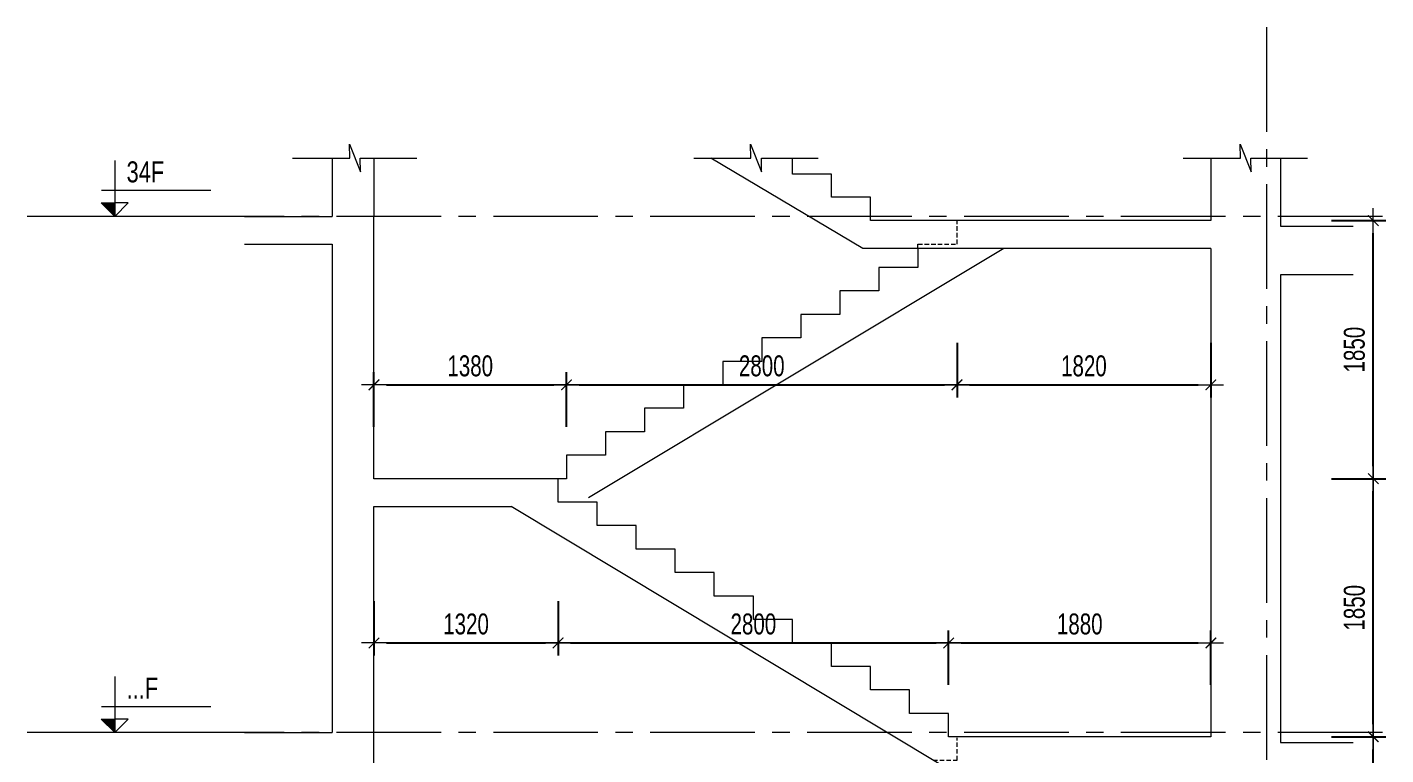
# Model space of a CAD drawing. Header units: millimetres. Extents: x -179076 to 254975, y -18667 to 296191.
# Drawn here: x 23634 to 33375, y 108018 to 113234 of the extents above; entities that cross this region are included whole.
import ezdxf

# ---------------------------------------------------------------- set-up
doc = ezdxf.new("R2010")
doc.units = ezdxf.units.MM
doc.linetypes.add('CENTER2', pattern=[1.125, 0.75, -0.125, 0.125, -0.125])
doc.linetypes.add('HIDDEN2', pattern=[4.7625, 3.175, -1.5875])
doc.layers.get('Defpoints').update_dxf_attribs({"color": 151, "lineweight": 9})
for name, color, linetype, lineweight in [('NDC_S_ANNO', 7, 'Continuous', 20), ('NDC_S_AXIS', 5, 'CENTER2', 13), ('NDC_S_CONTINUOUS', 3, 'Continuous', 20), ('NDC_S_DIM', 1, 'Continuous', 15), ('NDC_S_HIDDEN', 8, 'HIDDEN2', 13), ('NDC_S_SLAB', 2, 'Continuous', 20), ('NDC_S_SYMBOL', 1, 'Continuous', 15), ('NDC_S_TEXT SYMBOL', 7, 'Continuous', 20), ('NDC_S_VN TEXT', 7, 'Continuous', 20)]:
    doc.layers.add(name, color=color, linetype=linetype, lineweight=lineweight)
doc.styles.add('NDC_ANNO', font='', dxfattribs={"width": 0.8})
doc.styles.add('NDC_DIM', font='', dxfattribs={"width": 0.75})
doc.styles.get('NDC_ANNO').set_extended_font_data('Dotum')
doc.styles.get('NDC_DIM').set_extended_font_data('Dotum')
doc.dimstyles.new('NDC_dim_60', dxfattribs={"dimscale": 60, "dimtxt": 2.5, "dimasz": 1.5, "dimexe": 1.5, "dimexo": 2.5, "dimgap": 1, "dimtad": 1, "dimdec": 0, "dimzin": 0, "dimdsep": 46, "dimtxsty": 'NDC_DIM', "dimblk": 'DIMMARK', "dimcen": 0.09, "dimdle": 1.2, "dimclrd": 1, "dimclre": 1, "dimclrt": 3, "dimadec": 0, "dimazin": 0, "dimtfac": 1, "dimtdec": 0, "dimtix": 1, "dimtofl": 0, "dimtmove": 0, "dimatfit": 3, "dimfxl": 5, "dimfxlon": 1, "dimtolj": 1, "dimtzin": 0, "dimarcsym": 0})

# ---------------------------------------------------------------- blocks, each defined once
blk = doc.blocks.new('kata_block_CT')
at = {"layer": 'NDC_S_ANNO'}
blk.add_hatch(color=3, dxfattribs=at).paths.add_polyline_path([(0, 1.6), (-1.61, 1.6), (0, 0)])
at = {"layer": 'NDC_S_ANNO', "ltscale": 50}
h = blk.add_hatch(dxfattribs=at)
h.set_pattern_fill('ANSI31', color=256, scale=1.406, style=0)
h.paths.add_polyline_path([(0, 1.6), (0, 0), (1.61, 1.6)])
for p, q in [((-1.59, 3.14), (11.47, 3.14)), ((11.56, 0), (-1.64, 0))]:
    blk.add_line(p, q, dxfattribs=at)
for points in [[(0, 6.69), (0, 0)], [(0, 0), (-1.61, 1.6), (0, 1.6)], [(0, 0), (1.61, 1.6), (0, 1.6)]]:
    blk.add_lwpolyline(points, dxfattribs=at)
at = {"layer": 'NDC_S_ANNO', "color": 8, "ltscale": 50}
blk.add_lwpolyline([(0, 0), (-1.61, 1.6), (0, 1.6)], dxfattribs=at)
at = {"layer": 'NDC_S_TEXT SYMBOL', "color": 3, "style": 'NDC_ANNO', "width": 0.8}
blk.add_attdef('CT', (1.41, 4.07), '', height=2.5, dxfattribs=at)
blk = doc.blocks.new('DIMMARK')
at = {"layer": 'NDC_S_DIM', "color": 1}
blk.add_line((-1.5, 0), (1, 0), dxfattribs=at)
at = {"layer": 'NDC_S_DIM', "color": 2, "const_width": 0.1}
blk.add_lwpolyline([(-0.42, -0.42), (0.42, 0.42)], dxfattribs=at)
blk = doc.blocks.new('*D2813')
at = {"layer": 'Defpoints', "color": 0, "transparency": 16777216}
for p in [(26120.5, 109997.4), (27440.5, 109997.4), (27440.5, 108820.1)]:
    blk.add_point(p, dxfattribs=at)
at = {"layer": 'NDC_S_DIM', "color": 1, "lineweight": -2, "transparency": 16777216}
for p, q in [((26120.5, 109120.1), (26120.5, 108730.1)), ((27440.5, 109120.1), (27440.5, 108730.1)), ((26210.5, 108820.1), (27350.5, 108820.1))]:
    blk.add_line(p, q, dxfattribs=at)
at = {"layer": 'NDC_S_DIM', "color": 1, "lineweight": -2, "transparency": 16777216, "xscale": 90, "yscale": 90, "zscale": 90, "rotation": 180}
blk.add_blockref('DIMMARK', (26120.5, 108820.1), dxfattribs=at)
at = {"layer": 'NDC_S_DIM', "color": 1, "lineweight": -2, "transparency": 16777216, "xscale": 90, "yscale": 90, "zscale": 90}
blk.add_blockref('DIMMARK', (27440.5, 108820.1), dxfattribs=at)
at = {"layer": 'NDC_S_DIM', "color": 3, "transparency": 16777216, "insert": (26780.5, 108955.2), "char_height": 150, "attachment_point": 5, "style": 'NDC_DIM'}
blk.add_mtext('\\A1;1320', dxfattribs=at)
blk = doc.blocks.new('*D2792')
at = {"layer": 'Defpoints', "color": 0, "transparency": 16777216}
for p in [(27440.5, 109997.4), (30240.5, 108820.1), (30240.5, 108147.4)]:
    blk.add_point(p, dxfattribs=at)
at = {"layer": 'NDC_S_DIM', "color": 1, "lineweight": -2, "transparency": 16777216}
for p, q in [((27440.5, 109120.1), (27440.5, 108730.1)), ((30240.5, 108520.1), (30240.5, 108910.1)), ((27530.5, 108820.1), (30150.5, 108820.1))]:
    blk.add_line(p, q, dxfattribs=at)
at = {"layer": 'NDC_S_DIM', "color": 1, "lineweight": -2, "transparency": 16777216, "xscale": 90, "yscale": 90, "zscale": 90, "rotation": 180}
blk.add_blockref('DIMMARK', (27440.5, 108820.1), dxfattribs=at)
at = {"layer": 'NDC_S_DIM', "color": 1, "lineweight": -2, "transparency": 16777216, "xscale": 90, "yscale": 90, "zscale": 90}
blk.add_blockref('DIMMARK', (30240.5, 108820.1), dxfattribs=at)
at = {"layer": 'NDC_S_DIM', "color": 3, "transparency": 16777216, "insert": (28840.5, 108955.2), "char_height": 150, "attachment_point": 5, "style": 'NDC_DIM'}
blk.add_mtext('\\A1;2800', dxfattribs=at)
blk = doc.blocks.new('*D2793')
at = {"layer": 'Defpoints', "color": 0, "transparency": 16777216}
for p in [(32120.5, 108820.1), (30240.5, 108147.4), (32120.5, 108147.4)]:
    blk.add_point(p, dxfattribs=at)
at = {"layer": 'NDC_S_DIM', "color": 1, "lineweight": -2, "transparency": 16777216}
for p, q in [((30240.5, 108520.1), (30240.5, 108910.1)), ((32120.5, 108520.1), (32120.5, 108910.1)), ((30330.5, 108820.1), (32030.5, 108820.1))]:
    blk.add_line(p, q, dxfattribs=at)
at = {"layer": 'NDC_S_DIM', "color": 1, "lineweight": -2, "transparency": 16777216, "xscale": 90, "yscale": 90, "zscale": 90, "rotation": 180}
blk.add_blockref('DIMMARK', (30240.5, 108820.1), dxfattribs=at)
at = {"layer": 'NDC_S_DIM', "color": 1, "lineweight": -2, "transparency": 16777216, "xscale": 90, "yscale": 90, "zscale": 90}
blk.add_blockref('DIMMARK', (32120.5, 108820.1), dxfattribs=at)
at = {"layer": 'NDC_S_DIM', "color": 3, "transparency": 16777216, "insert": (31180.5, 108955.2), "char_height": 150, "attachment_point": 5, "style": 'NDC_DIM'}
blk.add_mtext('\\A1;1880', dxfattribs=at)
blk = doc.blocks.new('*D2794')
at = {"layer": 'Defpoints', "color": 0, "transparency": 16777216}
for p in [(27500.5, 110670.1), (26120.5, 109997.4), (27500.5, 109997.4)]:
    blk.add_point(p, dxfattribs=at)
at = {"layer": 'NDC_S_DIM', "color": 1, "lineweight": -2, "transparency": 16777216}
for p, q in [((26120.5, 110370.1), (26120.5, 110760.1)), ((27500.5, 110370.1), (27500.5, 110760.1)), ((26210.5, 110670.1), (27410.5, 110670.1))]:
    blk.add_line(p, q, dxfattribs=at)
at = {"layer": 'NDC_S_DIM', "color": 1, "lineweight": -2, "transparency": 16777216, "xscale": 90, "yscale": 90, "zscale": 90, "rotation": 180}
blk.add_blockref('DIMMARK', (26120.5, 110670.1), dxfattribs=at)
at = {"layer": 'NDC_S_DIM', "color": 1, "lineweight": -2, "transparency": 16777216, "xscale": 90, "yscale": 90, "zscale": 90}
blk.add_blockref('DIMMARK', (27500.5, 110670.1), dxfattribs=at)
at = {"layer": 'NDC_S_DIM', "color": 3, "transparency": 16777216, "insert": (26810.5, 110805.2), "char_height": 150, "attachment_point": 5, "style": 'NDC_DIM'}
blk.add_mtext('\\A1;1380', dxfattribs=at)
blk = doc.blocks.new('*D2795')
at = {"layer": 'Defpoints', "color": 0, "transparency": 16777216}
for p in [(30300.5, 111679.2), (30300.5, 110670.1), (27500.5, 109997.4)]:
    blk.add_point(p, dxfattribs=at)
at = {"layer": 'NDC_S_DIM', "color": 1, "lineweight": -2, "transparency": 16777216}
for p, q in [((30300.5, 110970.1), (30300.5, 110580.1)), ((27500.5, 110370.1), (27500.5, 110760.1)), ((27590.5, 110670.1), (30210.5, 110670.1))]:
    blk.add_line(p, q, dxfattribs=at)
at = {"layer": 'NDC_S_DIM', "color": 1, "lineweight": -2, "transparency": 16777216, "xscale": 90, "yscale": 90, "zscale": 90, "rotation": 180}
blk.add_blockref('DIMMARK', (27500.5, 110670.1), dxfattribs=at)
at = {"layer": 'NDC_S_DIM', "color": 1, "lineweight": -2, "transparency": 16777216, "xscale": 90, "yscale": 90, "zscale": 90}
blk.add_blockref('DIMMARK', (30300.5, 110670.1), dxfattribs=at)
at = {"layer": 'NDC_S_DIM', "color": 3, "transparency": 16777216, "insert": (28900.5, 110805.2), "char_height": 150, "attachment_point": 5, "style": 'NDC_DIM'}
blk.add_mtext('\\A1;2800', dxfattribs=at)
blk = doc.blocks.new('*D2796')
at = {"layer": 'Defpoints', "color": 0, "transparency": 16777216}
for p in [(30300.5, 111679.2), (32120.5, 111647.4), (32120.5, 110670.1)]:
    blk.add_point(p, dxfattribs=at)
at = {"layer": 'NDC_S_DIM', "color": 1, "lineweight": -2, "transparency": 16777216}
for p, q in [((30300.5, 110970.1), (30300.5, 110580.1)), ((32120.5, 110970.1), (32120.5, 110580.1)), ((30390.5, 110670.1), (32030.5, 110670.1))]:
    blk.add_line(p, q, dxfattribs=at)
at = {"layer": 'NDC_S_DIM', "color": 1, "lineweight": -2, "transparency": 16777216, "xscale": 90, "yscale": 90, "zscale": 90, "rotation": 180}
blk.add_blockref('DIMMARK', (30300.5, 110670.1), dxfattribs=at)
at = {"layer": 'NDC_S_DIM', "color": 1, "lineweight": -2, "transparency": 16777216, "xscale": 90, "yscale": 90, "zscale": 90}
blk.add_blockref('DIMMARK', (32120.5, 110670.1), dxfattribs=at)
at = {"layer": 'NDC_S_DIM', "color": 3, "transparency": 16777216, "insert": (31210.5, 110805.2), "char_height": 150, "attachment_point": 5, "style": 'NDC_DIM'}
blk.add_mtext('\\A1;1820', dxfattribs=at)
blk = doc.blocks.new('*D3067')
at = {"layer": 'Defpoints', "color": 0, "transparency": 16777216}
for p in [(30240.5, 108147.4), (33285, 108147.4), (27470.5, 106297.4)]:
    blk.add_point(p, dxfattribs=at)
at = {"layer": 'NDC_S_DIM', "color": 1, "lineweight": -2, "transparency": 16777216}
for p, q in [((32985, 108147.4), (33375, 108147.4)), ((33285, 106387.4), (33285, 108057.4)), ((32985, 106297.4), (33375, 106297.4))]:
    blk.add_line(p, q, dxfattribs=at)
at = {"layer": 'NDC_S_DIM', "color": 1, "lineweight": -2, "transparency": 16777216, "xscale": 90, "yscale": 90, "zscale": 90}
for p, rotation in [((33285, 108147.4), 90), ((33285, 106297.4), 270)]:
    blk.add_blockref('DIMMARK', p, dxfattribs=dict(at, rotation=rotation))
at = {"layer": 'NDC_S_DIM', "color": 3, "transparency": 16777216, "insert": (33149.9, 107222.4), "char_height": 150, "attachment_point": 5, "rotation": 90, "style": 'NDC_DIM'}
blk.add_mtext('\\A1;1850', dxfattribs=at)
blk = doc.blocks.new('*D3068')
at = {"layer": 'Defpoints', "color": 0, "transparency": 16777216}
for p in [(27500.5, 109997.4), (33285, 109997.4), (30240.5, 108147.4)]:
    blk.add_point(p, dxfattribs=at)
at = {"layer": 'NDC_S_DIM', "color": 1, "lineweight": -2, "transparency": 16777216}
for p, q in [((32985, 109997.4), (33375, 109997.4)), ((33285, 108237.4), (33285, 109907.4)), ((32985, 108147.4), (33375, 108147.4))]:
    blk.add_line(p, q, dxfattribs=at)
at = {"layer": 'NDC_S_DIM', "color": 1, "lineweight": -2, "transparency": 16777216, "xscale": 90, "yscale": 90, "zscale": 90}
for p, rotation in [((33285, 109997.4), 90), ((33285, 108147.4), 270)]:
    blk.add_blockref('DIMMARK', p, dxfattribs=dict(at, rotation=rotation))
at = {"layer": 'NDC_S_DIM', "color": 3, "transparency": 16777216, "insert": (33149.9, 109072.4), "char_height": 150, "attachment_point": 5, "rotation": 90, "style": 'NDC_DIM'}
blk.add_mtext('\\A1;1850', dxfattribs=at)
blk = doc.blocks.new('*D3069')
at = {"layer": 'Defpoints', "color": 0, "transparency": 16777216}
for p in [(29680.5, 111847.4), (33285, 111847.4), (27500.5, 109997.4)]:
    blk.add_point(p, dxfattribs=at)
at = {"layer": 'NDC_S_DIM', "color": 1, "lineweight": -2, "transparency": 16777216}
for p, q in [((32985, 111847.4), (33375, 111847.4)), ((33285, 110087.4), (33285, 111757.4)), ((32985, 109997.4), (33375, 109997.4))]:
    blk.add_line(p, q, dxfattribs=at)
at = {"layer": 'NDC_S_DIM', "color": 1, "lineweight": -2, "transparency": 16777216, "xscale": 90, "yscale": 90, "zscale": 90}
for p, rotation in [((33285, 111847.4), 90), ((33285, 109997.4), 270)]:
    blk.add_blockref('DIMMARK', p, dxfattribs=dict(at, rotation=rotation))
at = {"layer": 'NDC_S_DIM', "color": 3, "transparency": 16777216, "insert": (33149.9, 110922.4), "char_height": 150, "attachment_point": 5, "rotation": 90, "style": 'NDC_DIM'}
blk.add_mtext('\\A1;1850', dxfattribs=at)

msp = doc.modelspace()

# ---------------------------------------------------------------- linework, layer by layer
at = {"layer": 'NDC_S_AXIS', "ltscale": 1000}
for p, q in [((32520.5, 113233.5), (32520.5, 92534)), ((33351.2, 111877.4), (23633.9, 111877.4)), ((33351.2, 108177.4), (23633.9, 108177.4)), ((33351.2, 108177.4), (23633.9, 108177.4))]:
    msp.add_line(p, q, dxfattribs=at)
at = {"layer": 'NDC_S_CONTINUOUS'}
msp.add_line((30636, 111647.4), (27658.9, 109859.2), dxfattribs=at)
msp.add_lwpolyline([(30020.5, 111647.4), (30020.5, 111511.1), (29740.5, 111511.1), (29740.5, 111342.9), (29460.5, 111342.9), (29460.5, 111174.7), (29180.5, 111174.7), (29180.5, 111006.5), (28900.5, 111006.5), (28900.5, 110838.3), (28620.5, 110838.3), (28620.5, 110670.1), (28340.5, 110670.1), (28340.5, 110502), (28060.5, 110502), (28060.5, 110333.8), (27780.5, 110333.8), (27780.5, 110165.6), (27500.5, 110165.6), (27500.5, 109997.4), (27440.5, 109997.4)], dxfattribs=at)
at = {"layer": 'NDC_S_HIDDEN', "ltscale": 10}
for points in [[(30020.5, 111647.4), (30020.5, 111679.2), (30300.5, 111679.2), (30300.5, 111847.4)], [(30129.5, 107979.2), (30300.5, 107979.2), (30300.5, 108140.6)]]:
    msp.add_lwpolyline(points, dxfattribs=at)
at = {"layer": 'NDC_S_SLAB'}
for p, q in [((25820.5, 112295.8), (25820.5, 111877.4)), ((32620.5, 112295.8), (32620.5, 111807.4)), ((25193.2, 111877.4), (25820.5, 111877.4)), ((26120.5, 109997.4), (26120.5, 111877.4)), ((32620.5, 111807.4), (33140.6, 111807.4)), ((25193.2, 111677.4), (25820.5, 111677.4)), ((25820.5, 111677.4), (25820.5, 108177.4)), ((32120.5, 111647.4), (29625.5, 111647.4)), ((30185.1, 107947.4), (27105.1, 109797.4)), ((25193.2, 108177.4), (25820.5, 108177.4)), ((26120.5, 106297.4), (26120.5, 108177.4))]:
    msp.add_line(p, q, dxfattribs=at)
for points in [[(26120.5, 112295.8), (26120.5, 111877.4)], [(29625.5, 111647.4), (28536.2, 112295.8)], [(32120.5, 111847.4), (29680.5, 111847.4), (29680.5, 112014.1), (29400.5, 112014.1), (29400.5, 112180.7), (29120.5, 112180.7), (29120.5, 112295.8)], [(32120.5, 112295.8), (32120.5, 111847.4)], [(32120.5, 111647.4), (32120.5, 108147.4)], [(33140.6, 111457.4), (32620.5, 111457.4), (32620.5, 108107.4), (33140.6, 108107.4)], [(32120.5, 108147.4), (30240.5, 108147.4), (30240.5, 108315.6), (29960.5, 108315.6), (29960.5, 108483.8), (29680.5, 108483.8), (29680.5, 108652), (29400.5, 108652), (29400.5, 108820.1), (29120.5, 108820.1), (29120.5, 108988.3), (28840.5, 108988.3), (28840.5, 109156.5), (28560.5, 109156.5), (28560.5, 109324.7), (28280.5, 109324.7), (28280.5, 109492.9), (28000.5, 109492.9), (28000.5, 109661.1), (27720.5, 109661.1), (27720.5, 109829.2), (27440.5, 109829.2), (27440.5, 109997.4), (26120.5, 109997.4)], [(26120.5, 109797.4), (27105.1, 109797.4)], [(26120.5, 108177.4), (26120.5, 109797.4)]]:
    msp.add_lwpolyline(points, dxfattribs=at)
at = {"layer": 'NDC_S_SYMBOL', "elevation": 0}
for points in [[(25537.1, 112295.8), (25946.8, 112295.8), (25944.6, 112395.8), (26024.6, 112195.8), (26022.4, 112295.8), (26428.7, 112295.8)], [(28412.5, 112295.8), (28822.1, 112295.8), (28819.9, 112395.8), (28899.9, 112195.8), (28897.7, 112295.8), (29304, 112295.8)]]:
    msp.add_lwpolyline(points, dxfattribs=at)
at = {"layer": 'NDC_S_SYMBOL'}
msp.add_lwpolyline([(31923.1, 112295.8), (32332.7, 112295.8), (32330.5, 112395.8), (32410.5, 112195.8), (32408.3, 112295.8), (32814.6, 112295.8)], dxfattribs=at)

# ---------------------------------------------------------------- block references
at = {"layer": 'NDC_S_VN TEXT', "xscale": 60, "yscale": 60, "zscale": 60}
for p, values in [((24261.9, 111877.4), {'CT': '34F'}), ((24261.9, 108177.4), {'CT': '...F'})]:
    msp.add_blockref('kata_block_CT', p, dxfattribs=at).add_auto_attribs(values)

# ---------------------------------------------------------------- dimensions: what is measured, and where the dimension line sits
at = {"layer": 'NDC_S_DIM'}
for base, p1, p2, picture, middle in [((33285, 111847.4), (27500.5, 109997.4), (29680.5, 111847.4), '*D3069', (33149.9, 110922.4)), ((33285, 109997.4), (30240.5, 108147.4), (27500.5, 109997.4), '*D3068', (33149.9, 109072.4)), ((33285, 108147.4), (27470.5, 106297.4), (30240.5, 108147.4), '*D3067', (33149.9, 107222.4))]:
    dim = msp.add_linear_dim(base=base, p1=p1, p2=p2, angle=90, dimstyle='NDC_dim_60', override={"dimtmove": 1}, dxfattribs=at)
    dim.commit()
    dim.dimension.update_dxf_attribs({"geometry": picture, "text_midpoint": middle})
for base, p1, p2, picture, middle in [((30300.5, 110670.1), (27500.5, 109997.4), (30300.5, 111679.2), '*D2795', (28900.5, 110805.2)), ((32120.5, 110670.1), (30300.5, 111679.2), (32120.5, 111647.4), '*D2796', (31210.5, 110805.2)), ((30240.5, 108820.1), (27440.5, 109997.4), (30240.5, 108147.4), '*D2792', (28840.5, 108955.2)), ((32120.5, 108820.1), (30240.5, 108147.4), (32120.5, 108147.4), '*D2793', (31180.5, 108955.2))]:
    dim = msp.add_linear_dim(base=base, p1=p1, p2=p2, dimstyle='NDC_dim_60', override={"dimtmove": 1}, dxfattribs=at)
    dim.commit()
    dim.dimension.update_dxf_attribs({"geometry": picture, "text_midpoint": middle})
for base, p2, picture, middle in [((27500.5, 110670.1), (27500.5, 109997.4), '*D2794', (26810.5, 110805.2)), ((27440.5, 108820.1), (27440.5, 109997.4), '*D2813', (26780.5, 108955.2))]:
    dim = msp.add_linear_dim(base=base, p1=(26120.5, 109997.4), p2=p2, dimstyle='NDC_dim_60', dxfattribs=at)
    dim.commit()
    dim.dimension.update_dxf_attribs({"geometry": picture, "text_midpoint": middle})

doc.saveas('drawing.dxf')
